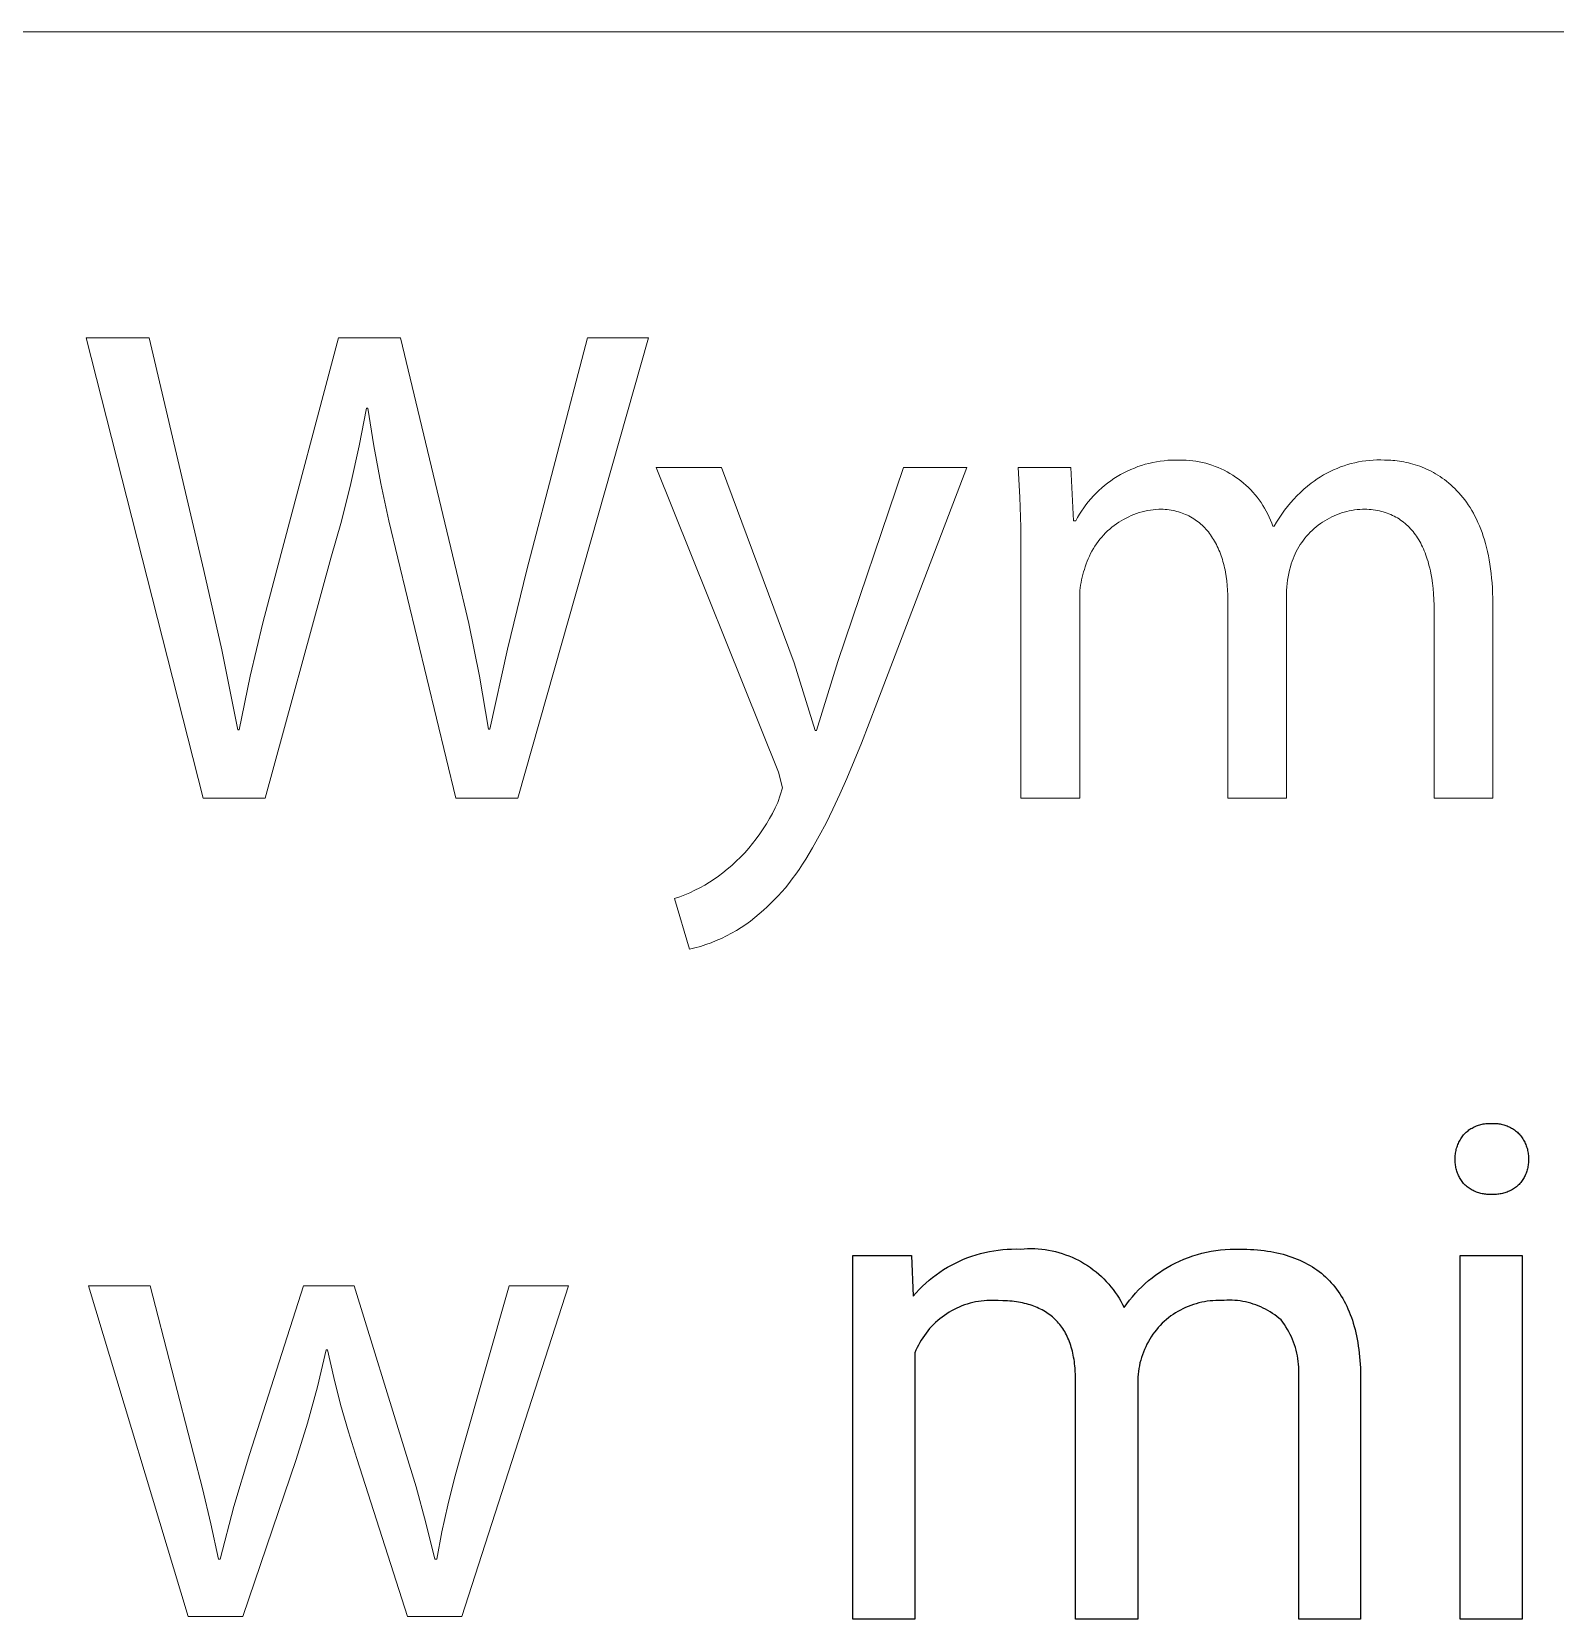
# Model space of a CAD drawing. Header units: millimetres. Extents: x -644 to 2279, y -276 to 1766.
# Drawn here: x 2035.3 to 2100.5, y -17.2 to 50.8 of the extents above; entities that cross this region are included whole.
import ezdxf

# ---------------------------------------------------------------- set-up
doc = ezdxf.new("R2010")
doc.units = ezdxf.units.MM
doc.header["$MEASUREMENT"] = 0
doc.layers.add('Domyślny', color=7, linetype='Continuous', true_color=0x000000)

msp = doc.modelspace()

# ---------------------------------------------------------------- linework, layer by layer
at = {"layer": 'Domyślny', "color": 18, "lineweight": 15, "true_color": 0x000000}
for p, q in [((2275.751, 50.819), (1173.959, 50.819)), ((2042.625, 18), (2037.612, 37.719)), ((2037.612, 37.719), (2040.308, 37.719)), ((2040.308, 37.719), (2042.644, 27.742)), ((2045.778, 27.772), (2048.416, 37.719)), ((2048.416, 37.719), (2051.073, 37.719)), ((2051.073, 37.719), (2053.477, 27.713)), ((2061.692, 37.719), (2056.105, 18)), ((2056.485, 27.772), (2059.083, 37.719)), ((2059.083, 37.719), (2061.692, 37.719)), ((2049.613, 34.701), (2049.299, 33.081)), ((2049.681, 34.701), (2049.613, 34.701)), ((2049.93, 33.082), (2049.681, 34.701)), ((2049.299, 33.081), (2048.941, 31.469)), ((2050.226, 31.471), (2049.93, 33.082)), ((2067.262, 19.109), (2062.026, 32.161)), ((2062.026, 32.161), (2064.829, 32.161)), ((2064.829, 32.161), (2067.934, 23.791)), ((2069.812, 23.849), (2072.625, 32.161)), ((2075.34, 32.161), (2071.486, 22.068)), ((2072.625, 32.161), (2075.34, 32.161)), ((2077.605, 30.889), (2077.534, 32.166)), ((2077.534, 32.166), (2079.792, 32.166)), ((2079.792, 32.166), (2079.899, 29.869)), ((2082.062, 31.932), (2082.209, 32.006)), ((2082.209, 32.006), (2082.359, 32.074)), ((2082.359, 32.074), (2082.511, 32.138)), ((2082.511, 32.138), (2082.665, 32.196)), ((2082.665, 32.196), (2082.821, 32.249)), ((2082.821, 32.249), (2082.979, 32.296)), ((2082.979, 32.296), (2083.138, 32.338)), ((2083.138, 32.338), (2083.299, 32.375)), ((2083.299, 32.375), (2083.46, 32.406)), ((2083.46, 32.406), (2083.623, 32.432)), ((2083.623, 32.432), (2083.787, 32.452)), ((2083.787, 32.452), (2083.951, 32.467)), ((2083.951, 32.467), (2084.115, 32.476)), ((2084.115, 32.476), (2084.28, 32.48)), ((2084.28, 32.48), (2084.445, 32.477)), ((2084.445, 32.477), (2084.586, 32.477)), ((2084.586, 32.477), (2084.728, 32.471)), ((2084.728, 32.471), (2084.869, 32.461)), ((2084.869, 32.461), (2085.01, 32.446)), ((2085.01, 32.446), (2085.15, 32.427)), ((2085.15, 32.427), (2085.289, 32.402)), ((2085.289, 32.402), (2085.428, 32.373)), ((2085.428, 32.373), (2085.566, 32.339)), ((2085.566, 32.339), (2085.702, 32.3)), ((2085.702, 32.3), (2085.837, 32.257)), ((2085.837, 32.257), (2085.97, 32.209)), ((2085.97, 32.209), (2086.102, 32.157)), ((2086.102, 32.157), (2086.231, 32.1)), ((2086.231, 32.1), (2086.359, 32.039)), ((2086.359, 32.039), (2086.485, 31.974)), ((2086.485, 31.974), (2086.608, 31.904)), ((2090.759, 31.919), (2090.902, 31.992)), ((2090.902, 31.992), (2091.046, 32.06)), ((2091.046, 32.06), (2091.193, 32.124)), ((2091.193, 32.124), (2091.342, 32.182)), ((2091.342, 32.182), (2091.492, 32.235)), ((2091.492, 32.235), (2091.645, 32.284)), ((2091.645, 32.284), (2091.799, 32.327)), ((2091.799, 32.327), (2091.954, 32.365)), ((2091.954, 32.365), (2092.11, 32.397)), ((2092.11, 32.397), (2092.268, 32.425)), ((2092.268, 32.425), (2092.426, 32.447)), ((2092.426, 32.447), (2092.585, 32.464)), ((2092.585, 32.464), (2092.744, 32.475)), ((2092.744, 32.475), (2092.904, 32.481)), ((2092.904, 32.481), (2093.064, 32.482)), ((2093.064, 32.482), (2093.224, 32.477)), ((2093.224, 32.477), (2093.312, 32.477)), ((2093.312, 32.477), (2093.401, 32.474)), ((2093.401, 32.474), (2093.492, 32.469)), ((2093.492, 32.469), (2093.584, 32.463)), ((2093.584, 32.463), (2093.676, 32.454)), ((2093.676, 32.454), (2093.77, 32.443)), ((2093.77, 32.443), (2093.865, 32.431)), ((2093.865, 32.431), (2093.96, 32.416)), ((2093.96, 32.416), (2094.056, 32.398)), ((2094.056, 32.398), (2094.152, 32.379)), ((2094.152, 32.379), (2094.249, 32.357)), ((2094.249, 32.357), (2094.346, 32.333)), ((2094.346, 32.333), (2094.444, 32.306)), ((2094.444, 32.306), (2094.541, 32.277)), ((2094.541, 32.277), (2094.639, 32.245)), ((2094.639, 32.245), (2094.737, 32.21)), ((2094.737, 32.21), (2094.835, 32.173)), ((2094.835, 32.173), (2094.933, 32.133)), ((2094.933, 32.133), (2095.031, 32.091)), ((2095.031, 32.091), (2095.129, 32.045)), ((2095.129, 32.045), (2095.226, 31.996)), ((2095.226, 31.996), (2095.322, 31.945)), ((2048.941, 31.469), (2048.54, 29.868)), ((2050.568, 29.869), (2050.226, 31.471)), ((2080.989, 31.174), (2081.111, 31.284)), ((2081.111, 31.284), (2081.237, 31.39)), ((2081.237, 31.39), (2081.367, 31.492)), ((2081.367, 31.492), (2081.5, 31.59)), ((2081.5, 31.59), (2081.636, 31.682)), ((2081.636, 31.682), (2081.775, 31.77)), ((2081.775, 31.77), (2081.917, 31.854)), ((2081.917, 31.854), (2082.062, 31.932)), ((2086.608, 31.904), (2086.729, 31.83)), ((2086.729, 31.83), (2086.847, 31.752)), ((2086.847, 31.752), (2086.963, 31.671)), ((2086.963, 31.671), (2087.076, 31.585)), ((2087.076, 31.585), (2087.185, 31.495)), ((2087.185, 31.495), (2087.292, 31.402)), ((2087.292, 31.402), (2087.395, 31.305)), ((2087.395, 31.305), (2087.495, 31.205)), ((2089.775, 31.226), (2089.93, 31.358)), ((2089.93, 31.358), (2090.09, 31.485)), ((2090.09, 31.485), (2090.218, 31.58)), ((2090.218, 31.58), (2090.349, 31.672)), ((2090.349, 31.672), (2090.483, 31.759)), ((2090.483, 31.759), (2090.62, 31.841)), ((2090.62, 31.841), (2090.759, 31.919)), ((2095.322, 31.945), (2095.418, 31.89)), ((2095.418, 31.89), (2095.514, 31.833)), ((2095.514, 31.833), (2095.609, 31.772)), ((2095.609, 31.772), (2095.703, 31.708)), ((2095.703, 31.708), (2095.796, 31.641)), ((2095.796, 31.641), (2095.888, 31.57)), ((2095.888, 31.57), (2095.979, 31.496)), ((2095.979, 31.496), (2096.069, 31.419)), ((2096.069, 31.419), (2096.158, 31.338)), ((2096.158, 31.338), (2096.246, 31.254)), ((2077.644, 29.61), (2077.605, 30.889)), ((2080.437, 30.564), (2080.539, 30.693)), ((2080.539, 30.693), (2080.645, 30.819)), ((2080.645, 30.819), (2080.756, 30.941)), ((2080.756, 30.941), (2080.87, 31.06)), ((2080.87, 31.06), (2080.989, 31.174)), ((2087.495, 31.205), (2087.592, 31.102)), ((2087.592, 31.102), (2087.685, 30.995)), ((2087.685, 30.995), (2087.774, 30.885)), ((2087.774, 30.885), (2087.86, 30.772)), ((2087.86, 30.772), (2087.942, 30.656)), ((2087.942, 30.656), (2088.019, 30.538)), ((2089.071, 30.49), (2089.202, 30.646)), ((2089.202, 30.646), (2089.338, 30.799)), ((2089.338, 30.799), (2089.478, 30.946)), ((2089.478, 30.946), (2089.624, 31.088)), ((2089.624, 31.088), (2089.775, 31.226)), ((2096.246, 31.254), (2096.332, 31.165)), ((2096.332, 31.165), (2096.417, 31.074)), ((2096.417, 31.074), (2096.5, 30.978)), ((2096.5, 30.978), (2096.582, 30.879)), ((2096.582, 30.879), (2096.661, 30.776)), ((2096.661, 30.776), (2096.74, 30.669)), ((2096.74, 30.669), (2096.816, 30.558)), ((2079.997, 29.869), (2080.075, 30.014)), ((2080.075, 30.014), (2080.159, 30.156)), ((2080.159, 30.156), (2080.247, 30.295)), ((2080.247, 30.295), (2080.34, 30.431)), ((2080.34, 30.431), (2080.437, 30.564)), ((2082.053, 29.94), (2081.948, 29.879)), ((2082.161, 29.997), (2082.053, 29.94)), ((2082.27, 30.051), (2082.161, 29.997)), ((2082.381, 30.1), (2082.27, 30.051)), ((2082.494, 30.146), (2082.381, 30.1)), ((2082.608, 30.188), (2082.494, 30.146)), ((2082.723, 30.226), (2082.608, 30.188)), ((2082.84, 30.259), (2082.723, 30.226)), ((2082.958, 30.289), (2082.84, 30.259)), ((2083.077, 30.315), (2082.958, 30.289)), ((2083.196, 30.336), (2083.077, 30.315)), ((2083.317, 30.353), (2083.196, 30.336)), ((2083.438, 30.366), (2083.317, 30.353)), ((2083.559, 30.375), (2083.438, 30.366)), ((2083.65, 30.374), (2083.559, 30.375)), ((2083.74, 30.37), (2083.65, 30.374)), ((2083.829, 30.364), (2083.74, 30.37)), ((2083.916, 30.356), (2083.829, 30.364)), ((2084.002, 30.346), (2083.916, 30.356)), ((2084.086, 30.333), (2084.002, 30.346)), ((2084.169, 30.317), (2084.086, 30.333)), ((2084.25, 30.3), (2084.169, 30.317)), ((2084.33, 30.28), (2084.25, 30.3)), ((2084.409, 30.259), (2084.33, 30.28)), ((2084.486, 30.235), (2084.409, 30.259)), ((2084.562, 30.209), (2084.486, 30.235)), ((2084.636, 30.18), (2084.562, 30.209)), ((2084.709, 30.15), (2084.636, 30.18)), ((2084.781, 30.118), (2084.709, 30.15)), ((2084.851, 30.083), (2084.781, 30.118)), ((2084.919, 30.047), (2084.851, 30.083)), ((2084.986, 30.008), (2084.919, 30.047)), ((2085.052, 29.968), (2084.986, 30.008)), ((2085.116, 29.925), (2085.052, 29.968)), ((2085.179, 29.881), (2085.116, 29.925)), ((2088.019, 30.538), (2088.093, 30.417)), ((2088.093, 30.417), (2088.162, 30.294)), ((2088.162, 30.294), (2088.228, 30.168)), ((2088.228, 30.168), (2088.289, 30.04)), ((2088.289, 30.04), (2088.345, 29.91)), ((2088.605, 29.822), (2088.713, 29.995)), ((2088.713, 29.995), (2088.827, 30.164)), ((2088.827, 30.164), (2088.946, 30.329)), ((2088.946, 30.329), (2089.071, 30.49)), ((2090.765, 29.94), (2090.668, 29.882)), ((2090.865, 29.994), (2090.765, 29.94)), ((2090.966, 30.046), (2090.865, 29.994)), ((2091.07, 30.093), (2090.966, 30.046)), ((2091.174, 30.137), (2091.07, 30.093)), ((2091.28, 30.178), (2091.174, 30.137)), ((2091.388, 30.215), (2091.28, 30.178)), ((2091.496, 30.248), (2091.388, 30.215)), ((2091.606, 30.278), (2091.496, 30.248)), ((2091.717, 30.303), (2091.606, 30.278)), ((2091.828, 30.325), (2091.717, 30.303)), ((2091.94, 30.344), (2091.828, 30.325)), ((2092.053, 30.358), (2091.94, 30.344)), ((2092.166, 30.368), (2092.053, 30.358)), ((2092.28, 30.375), (2092.166, 30.368)), ((2092.376, 30.374), (2092.28, 30.375)), ((2092.472, 30.37), (2092.376, 30.374)), ((2092.565, 30.364), (2092.472, 30.37)), ((2092.657, 30.356), (2092.565, 30.364)), ((2092.748, 30.345), (2092.657, 30.356)), ((2092.837, 30.332), (2092.748, 30.345)), ((2092.924, 30.317), (2092.837, 30.332)), ((2093.01, 30.299), (2092.924, 30.317)), ((2093.094, 30.279), (2093.01, 30.299)), ((2093.176, 30.257), (2093.094, 30.279)), ((2093.257, 30.232), (2093.176, 30.257)), ((2093.337, 30.205), (2093.257, 30.232)), ((2093.415, 30.176), (2093.337, 30.205)), ((2093.491, 30.145), (2093.415, 30.176)), ((2093.566, 30.111), (2093.491, 30.145)), ((2093.639, 30.076), (2093.566, 30.111)), ((2093.71, 30.038), (2093.639, 30.076)), ((2093.78, 29.998), (2093.71, 30.038)), ((2093.849, 29.955), (2093.78, 29.998)), ((2093.916, 29.911), (2093.849, 29.955)), ((2096.816, 30.558), (2096.89, 30.443)), ((2096.89, 30.443), (2096.962, 30.324)), ((2096.962, 30.324), (2097.032, 30.201)), ((2097.032, 30.201), (2097.1, 30.074)), ((2097.1, 30.074), (2097.166, 29.943)), ((2097.166, 29.943), (2097.229, 29.807)), ((2048.54, 29.868), (2048.095, 28.278)), ((2050.956, 28.278), (2050.568, 29.869)), ((2077.651, 28.331), (2077.644, 29.61)), ((2079.899, 29.869), (2079.997, 29.869)), ((2081.195, 29.269), (2081.114, 29.178)), ((2081.28, 29.356), (2081.195, 29.269)), ((2081.367, 29.441), (2081.28, 29.356)), ((2081.457, 29.522), (2081.367, 29.441)), ((2081.55, 29.6), (2081.457, 29.522)), ((2081.646, 29.675), (2081.55, 29.6)), ((2081.745, 29.747), (2081.646, 29.675)), ((2081.845, 29.815), (2081.745, 29.747)), ((2081.948, 29.879), (2081.845, 29.815)), ((2085.241, 29.835), (2085.179, 29.881)), ((2085.3, 29.787), (2085.241, 29.835)), ((2085.359, 29.737), (2085.3, 29.787)), ((2085.416, 29.685), (2085.359, 29.737)), ((2085.472, 29.631), (2085.416, 29.685)), ((2085.526, 29.576), (2085.472, 29.631)), ((2085.579, 29.519), (2085.526, 29.576)), ((2085.63, 29.46), (2085.579, 29.519)), ((2085.68, 29.399), (2085.63, 29.46)), ((2085.728, 29.337), (2085.68, 29.399)), ((2085.776, 29.273), (2085.728, 29.337)), ((2085.821, 29.207), (2085.776, 29.273)), ((2088.345, 29.91), (2088.397, 29.779)), ((2088.397, 29.779), (2088.445, 29.645)), ((2088.445, 29.645), (2088.503, 29.645)), ((2088.503, 29.645), (2088.605, 29.822)), ((2089.968, 29.307), (2089.892, 29.222)), ((2090.046, 29.389), (2089.968, 29.307)), ((2090.128, 29.468), (2090.046, 29.389)), ((2090.212, 29.544), (2090.128, 29.468)), ((2090.298, 29.618), (2090.212, 29.544)), ((2090.387, 29.689), (2090.298, 29.618)), ((2090.478, 29.756), (2090.387, 29.689)), ((2090.572, 29.821), (2090.478, 29.756)), ((2090.668, 29.882), (2090.572, 29.821)), ((2093.981, 29.864), (2093.916, 29.911)), ((2094.045, 29.815), (2093.981, 29.864)), ((2094.107, 29.764), (2094.045, 29.815)), ((2094.168, 29.711), (2094.107, 29.764)), ((2094.227, 29.656), (2094.168, 29.711)), ((2094.285, 29.599), (2094.227, 29.656)), ((2094.341, 29.54), (2094.285, 29.599)), ((2094.396, 29.479), (2094.341, 29.54)), ((2094.449, 29.415), (2094.396, 29.479)), ((2094.5, 29.35), (2094.449, 29.415)), ((2094.55, 29.283), (2094.5, 29.35)), ((2094.598, 29.213), (2094.55, 29.283)), ((2097.229, 29.807), (2097.29, 29.667)), ((2097.29, 29.667), (2097.348, 29.522)), ((2097.348, 29.522), (2097.404, 29.373)), ((2097.404, 29.373), (2097.457, 29.22)), ((2080.696, 28.582), (2080.638, 28.475)), ((2080.757, 28.688), (2080.696, 28.582)), ((2080.821, 28.791), (2080.757, 28.688)), ((2080.889, 28.891), (2080.821, 28.791)), ((2080.961, 28.99), (2080.889, 28.891)), ((2081.036, 29.085), (2080.961, 28.99)), ((2081.114, 29.178), (2081.036, 29.085)), ((2085.865, 29.14), (2085.821, 29.207)), ((2085.908, 29.071), (2085.865, 29.14)), ((2085.949, 29.001), (2085.908, 29.071)), ((2085.989, 28.929), (2085.949, 29.001)), ((2086.027, 28.856), (2085.989, 28.929)), ((2086.064, 28.781), (2086.027, 28.856)), ((2086.1, 28.704), (2086.064, 28.781)), ((2086.134, 28.626), (2086.1, 28.704)), ((2086.167, 28.547), (2086.134, 28.626)), ((2089.448, 28.564), (2089.398, 28.462)), ((2089.502, 28.664), (2089.448, 28.564)), ((2089.559, 28.763), (2089.502, 28.664)), ((2089.619, 28.859), (2089.559, 28.763)), ((2089.683, 28.953), (2089.619, 28.859)), ((2089.75, 29.045), (2089.683, 28.953)), ((2089.819, 29.135), (2089.75, 29.045)), ((2089.892, 29.222), (2089.819, 29.135)), ((2094.645, 29.142), (2094.598, 29.213)), ((2094.691, 29.069), (2094.645, 29.142)), ((2094.735, 28.993), (2094.691, 29.069)), ((2094.777, 28.916), (2094.735, 28.993)), ((2094.818, 28.837), (2094.777, 28.916)), ((2094.857, 28.756), (2094.818, 28.837)), ((2094.895, 28.673), (2094.857, 28.756)), ((2094.931, 28.588), (2094.895, 28.673)), ((2094.966, 28.501), (2094.931, 28.588)), ((2097.457, 29.22), (2097.507, 29.062)), ((2097.507, 29.062), (2097.554, 28.899)), ((2097.554, 28.899), (2097.598, 28.732)), ((2097.598, 28.732), (2097.639, 28.559)), ((2097.639, 28.559), (2097.677, 28.382)), ((2048.095, 28.278), (2045.282, 18)), ((2053.438, 18), (2050.956, 28.278)), ((2077.651, 17.995), (2077.651, 28.331)), ((2080.41, 27.913), (2080.376, 27.796)), ((2080.448, 28.028), (2080.41, 27.913)), ((2080.49, 28.142), (2080.448, 28.028)), ((2080.535, 28.255), (2080.49, 28.142)), ((2080.585, 28.366), (2080.535, 28.255)), ((2080.638, 28.475), (2080.585, 28.366)), ((2086.198, 28.466), (2086.167, 28.547)), ((2086.227, 28.384), (2086.198, 28.466)), ((2086.256, 28.301), (2086.227, 28.384)), ((2086.283, 28.216), (2086.256, 28.301)), ((2086.308, 28.13), (2086.283, 28.216)), ((2086.332, 28.043), (2086.308, 28.13)), ((2086.354, 27.954), (2086.332, 28.043)), ((2086.375, 27.865), (2086.354, 27.954)), ((2089.193, 27.9), (2089.156, 27.76)), ((2089.233, 28.039), (2089.193, 27.9)), ((2089.269, 28.147), (2089.233, 28.039)), ((2089.309, 28.254), (2089.269, 28.147)), ((2089.352, 28.359), (2089.309, 28.254)), ((2089.398, 28.462), (2089.352, 28.359)), ((2094.999, 28.412), (2094.966, 28.501)), ((2095.031, 28.322), (2094.999, 28.412)), ((2095.061, 28.229), (2095.031, 28.322)), ((2095.09, 28.135), (2095.061, 28.229)), ((2095.117, 28.039), (2095.09, 28.135)), ((2095.143, 27.941), (2095.117, 28.039)), ((2095.168, 27.842), (2095.143, 27.941)), ((2097.677, 28.382), (2097.712, 28.201)), ((2097.712, 28.201), (2097.743, 28.014)), ((2097.743, 28.014), (2097.772, 27.822)), ((2042.644, 27.742), (2043.419, 24.345)), ((2045.172, 25.507), (2045.778, 27.772)), ((2053.477, 27.713), (2054.004, 25.476)), ((2055.652, 24.375), (2056.485, 27.772)), ((2080.227, 27.235), (2080.208, 27.12)), ((2080.249, 27.349), (2080.227, 27.235)), ((2080.276, 27.462), (2080.249, 27.349)), ((2080.305, 27.574), (2080.276, 27.462)), ((2080.339, 27.686), (2080.305, 27.574)), ((2080.376, 27.796), (2080.339, 27.686)), ((2086.395, 27.774), (2086.375, 27.865)), ((2086.413, 27.681), (2086.395, 27.774)), ((2086.445, 27.494), (2086.413, 27.681)), ((2086.471, 27.301), (2086.445, 27.494)), ((2086.491, 27.105), (2086.471, 27.301)), ((2089.075, 27.332), (2089.056, 27.189)), ((2089.097, 27.476), (2089.075, 27.332)), ((2089.125, 27.618), (2089.097, 27.476)), ((2089.156, 27.76), (2089.125, 27.618)), ((2095.19, 27.74), (2095.168, 27.842)), ((2095.212, 27.637), (2095.19, 27.74)), ((2095.25, 27.426), (2095.212, 27.637)), ((2095.282, 27.207), (2095.25, 27.426)), ((2095.308, 26.982), (2095.282, 27.207)), ((2097.772, 27.822), (2097.796, 27.625)), ((2097.796, 27.625), (2097.817, 27.423)), ((2097.817, 27.423), (2097.835, 27.217)), ((2097.835, 27.217), (2097.848, 27.004)), ((2080.175, 26.773), (2080.171, 26.657)), ((2080.171, 26.657), (2080.172, 26.54)), ((2080.172, 26.54), (2080.172, 17.995)), ((2080.182, 26.889), (2080.175, 26.773)), ((2080.193, 27.005), (2080.182, 26.889)), ((2080.208, 27.12), (2080.193, 27.005)), ((2086.506, 26.904), (2086.491, 27.105)), ((2086.515, 26.7), (2086.506, 26.904)), ((2086.518, 26.492), (2086.515, 26.7)), ((2089.033, 26.899), (2089.029, 26.754)), ((2089.029, 26.754), (2089.029, 17.995)), ((2089.043, 27.044), (2089.033, 26.899)), ((2089.056, 27.189), (2089.043, 27.044)), ((2095.329, 26.75), (2095.308, 26.982)), ((2095.344, 26.511), (2095.329, 26.75)), ((2097.848, 27.004), (2097.858, 26.787)), ((2097.858, 26.787), (2097.864, 26.564)), ((2097.864, 26.564), (2097.866, 26.336)), ((2086.518, 17.995), (2086.518, 26.492)), ((2095.352, 26.266), (2095.344, 26.511)), ((2095.355, 26.015), (2095.352, 26.266)), ((2095.355, 17.995), (2095.355, 26.015)), ((2097.866, 26.336), (2097.866, 17.995)), ((2044.634, 23.226), (2045.172, 25.507)), ((2054.004, 25.476), (2054.462, 23.224)), ((2043.419, 24.345), (2044.104, 20.929)), ((2054.908, 20.958), (2055.652, 24.375)), ((2068.897, 20.9), (2069.812, 23.849)), ((2044.163, 20.929), (2044.634, 23.226)), ((2054.462, 23.224), (2054.849, 20.958)), ((2067.934, 23.791), (2068.839, 20.9)), ((2071.486, 22.068), (2070.818, 20.355)), ((2044.104, 20.929), (2044.163, 20.929)), ((2054.849, 20.958), (2054.908, 20.958)), ((2068.839, 20.9), (2068.897, 20.9)), ((2070.818, 20.355), (2070.192, 18.847)), ((2067.437, 18.438), (2067.262, 19.109)), ((2067.233, 17.815), (2067.437, 18.438)), ((2070.192, 18.847), (2069.891, 18.165)), ((2045.282, 18), (2042.625, 18)), ((2056.105, 18), (2053.438, 18)), ((2067.124, 17.581), (2067.233, 17.815)), ((2069.891, 18.165), (2069.596, 17.529)), ((2080.172, 17.995), (2077.651, 17.995)), ((2089.029, 17.995), (2086.518, 17.995)), ((2097.866, 17.995), (2095.355, 17.995)), ((2066.752, 16.901), (2066.883, 17.123)), ((2066.883, 17.123), (2067.007, 17.35)), ((2067.007, 17.35), (2067.124, 17.581)), ((2069.596, 17.529), (2069.305, 16.935)), ((2066.316, 16.261), (2066.468, 16.469)), ((2066.468, 16.469), (2066.613, 16.683)), ((2066.613, 16.683), (2066.752, 16.901)), ((2069.016, 16.383), (2068.729, 15.87)), ((2069.305, 16.935), (2069.016, 16.383)), ((2065.641, 15.479), (2065.819, 15.666)), ((2065.819, 15.666), (2065.991, 15.859)), ((2065.991, 15.859), (2066.157, 16.057)), ((2066.157, 16.057), (2066.316, 16.261)), ((2068.729, 15.87), (2068.586, 15.627)), ((2065.072, 14.953), (2065.267, 15.122)), ((2065.267, 15.122), (2065.457, 15.297)), ((2065.457, 15.297), (2065.641, 15.479)), ((2068.297, 15.169), (2068.152, 14.952)), ((2068.442, 15.393), (2068.297, 15.169)), ((2068.586, 15.627), (2068.442, 15.393)), ((2063.899, 14.161), (2064.106, 14.276)), ((2064.106, 14.276), (2064.308, 14.398)), ((2064.308, 14.398), (2064.506, 14.527)), ((2064.506, 14.527), (2064.7, 14.662)), ((2064.7, 14.662), (2064.888, 14.805)), ((2064.888, 14.805), (2065.072, 14.953)), ((2067.711, 14.352), (2067.561, 14.167)), ((2067.859, 14.544), (2067.711, 14.352)), ((2068.006, 14.744), (2067.859, 14.544)), ((2068.152, 14.952), (2068.006, 14.744)), ((2062.814, 13.698), (2063.037, 13.775)), ((2063.456, 11.527), (2062.814, 13.698)), ((2063.037, 13.775), (2063.258, 13.86)), ((2063.258, 13.86), (2063.475, 13.953)), ((2063.475, 13.953), (2063.689, 14.054)), ((2063.689, 14.054), (2063.899, 14.161)), ((2067.1, 13.655), (2066.943, 13.498)), ((2067.256, 13.819), (2067.1, 13.655)), ((2067.409, 13.99), (2067.256, 13.819)), ((2067.561, 14.167), (2067.409, 13.99)), ((2066.44, 13.041), (2066.254, 12.886)), ((2066.62, 13.201), (2066.44, 13.041)), ((2066.782, 13.347), (2066.62, 13.201)), ((2066.943, 13.498), (2066.782, 13.347)), ((2065.462, 12.336), (2065.253, 12.215)), ((2065.667, 12.463), (2065.462, 12.336)), ((2065.868, 12.597), (2065.667, 12.463)), ((2066.063, 12.738), (2065.868, 12.597)), ((2066.254, 12.886), (2066.063, 12.738)), ((2063.69, 11.586), (2063.456, 11.527)), ((2063.922, 11.652), (2063.69, 11.586)), ((2064.152, 11.727), (2063.922, 11.652)), ((2064.379, 11.809), (2064.152, 11.727)), ((2064.602, 11.899), (2064.379, 11.809)), ((2064.823, 11.997), (2064.602, 11.899)), ((2065.04, 12.103), (2064.823, 11.997)), ((2065.253, 12.215), (2065.04, 12.103)), ((2041.98, -17.044), (2037.707, -2.882)), ((2037.707, -2.882), (2040.344, -2.882)), ((2040.344, -2.882), (2042.203, -10.075)), ((2044.607, -10.104), (2046.924, -2.882)), ((2046.924, -2.882), (2049.085, -2.882)), ((2049.085, -2.882), (2051.275, -9.958)), ((2053.708, -9.988), (2055.723, -2.882)), ((2058.273, -2.882), (2053.708, -17.044)), ((2055.723, -2.882), (2058.273, -2.882)), ((2047.887, -5.627), (2047.513, -7.205)), ((2047.946, -5.627), (2047.887, -5.627)), ((2048.213, -6.803), (2047.946, -5.627)), ((2047.513, -7.205), (2047.085, -8.77)), ((2048.511, -7.97), (2048.213, -6.803)), ((2048.841, -9.13), (2048.511, -7.97)), ((2047.085, -8.77), (2046.603, -10.318)), ((2049.201, -10.28), (2048.841, -9.13)), ((2042.203, -10.075), (2042.598, -11.568)), ((2043.941, -12.332), (2044.607, -10.104)), ((2051.275, -9.958), (2051.74, -11.487)), ((2053.39, -11.124), (2053.708, -9.988)), ((2046.603, -10.318), (2044.315, -17.044)), ((2051.372, -17.044), (2049.201, -10.28)), ((2051.74, -11.487), (2052.162, -13.029)), ((2053.104, -12.27), (2053.39, -11.124)), ((2042.598, -11.568), (2042.955, -13.071)), ((2043.352, -14.581), (2043.941, -12.332)), ((2052.85, -13.422), (2053.104, -12.27)), ((2042.955, -13.071), (2043.274, -14.581)), ((2052.162, -13.029), (2052.54, -14.581)), ((2052.627, -14.581), (2052.85, -13.422)), ((2043.274, -14.581), (2043.352, -14.581)), ((2052.54, -14.581), (2052.627, -14.581)), ((2044.315, -17.044), (2041.98, -17.044)), ((2053.708, -17.044), (2051.372, -17.044))]:
    msp.add_line(p, q, dxfattribs=at)
at = {"layer": 'Domyślny'}
for p, q in [((2096.463, 3.361), (2096.491, 3.407)), ((2096.491, 3.407), (2096.52, 3.452)), ((2096.52, 3.452), (2096.55, 3.497)), ((2096.55, 3.497), (2096.582, 3.54)), ((2096.582, 3.54), (2096.616, 3.582)), ((2096.616, 3.582), (2096.651, 3.623)), ((2096.651, 3.623), (2096.687, 3.659)), ((2096.687, 3.659), (2096.725, 3.694)), ((2096.725, 3.694), (2096.764, 3.728)), ((2096.764, 3.728), (2096.804, 3.76)), ((2096.804, 3.76), (2096.846, 3.791)), ((2096.846, 3.791), (2096.888, 3.821)), ((2096.888, 3.821), (2096.932, 3.849)), ((2096.932, 3.849), (2096.976, 3.875)), ((2096.976, 3.875), (2097.021, 3.9)), ((2097.021, 3.9), (2097.067, 3.923)), ((2097.067, 3.923), (2097.114, 3.945)), ((2097.114, 3.945), (2097.162, 3.965)), ((2097.162, 3.965), (2097.21, 3.983)), ((2097.21, 3.983), (2097.259, 4)), ((2097.259, 4), (2097.308, 4.015)), ((2097.308, 4.015), (2097.358, 4.028)), ((2097.358, 4.028), (2097.408, 4.039)), ((2097.408, 4.039), (2097.459, 4.049)), ((2097.459, 4.049), (2097.51, 4.057)), ((2097.51, 4.057), (2097.561, 4.063)), ((2097.561, 4.063), (2097.613, 4.067)), ((2097.613, 4.067), (2097.664, 4.07)), ((2097.664, 4.07), (2097.716, 4.07)), ((2097.716, 4.07), (2097.767, 4.069)), ((2097.767, 4.069), (2097.819, 4.067)), ((2097.819, 4.067), (2097.871, 4.069)), ((2097.871, 4.069), (2097.922, 4.07)), ((2097.922, 4.07), (2097.974, 4.069)), ((2097.974, 4.069), (2098.026, 4.067)), ((2098.026, 4.067), (2098.078, 4.062)), ((2098.078, 4.062), (2098.129, 4.056)), ((2098.129, 4.056), (2098.18, 4.048)), ((2098.18, 4.048), (2098.231, 4.039)), ((2098.231, 4.039), (2098.282, 4.027)), ((2098.282, 4.027), (2098.332, 4.014)), ((2098.332, 4.014), (2098.382, 3.999)), ((2098.382, 3.999), (2098.431, 3.982)), ((2098.431, 3.982), (2098.479, 3.964)), ((2098.479, 3.964), (2098.527, 3.944)), ((2098.527, 3.944), (2098.574, 3.923)), ((2098.574, 3.923), (2098.62, 3.899)), ((2098.62, 3.899), (2098.666, 3.874)), ((2098.666, 3.874), (2098.71, 3.848)), ((2098.71, 3.848), (2098.754, 3.82)), ((2098.754, 3.82), (2098.797, 3.791)), ((2098.797, 3.791), (2098.838, 3.76)), ((2098.838, 3.76), (2098.879, 3.728)), ((2098.879, 3.728), (2098.918, 3.694)), ((2098.918, 3.694), (2098.957, 3.659)), ((2098.957, 3.659), (2098.994, 3.623)), ((2098.994, 3.623), (2099.029, 3.582)), ((2099.029, 3.582), (2099.063, 3.54)), ((2099.063, 3.54), (2099.096, 3.497)), ((2099.096, 3.497), (2099.127, 3.453)), ((2099.127, 3.453), (2099.156, 3.408)), ((2099.156, 3.408), (2099.184, 3.362)), ((2096.26, 2.697), (2096.265, 2.75)), ((2096.265, 2.75), (2096.272, 2.804)), ((2096.272, 2.804), (2096.281, 2.857)), ((2096.281, 2.857), (2096.291, 2.91)), ((2096.291, 2.91), (2096.303, 2.962)), ((2096.303, 2.962), (2096.317, 3.014)), ((2096.317, 3.014), (2096.333, 3.066)), ((2096.333, 3.066), (2096.35, 3.117)), ((2096.35, 3.117), (2096.369, 3.167)), ((2096.369, 3.167), (2096.39, 3.216)), ((2096.39, 3.216), (2096.413, 3.265)), ((2096.413, 3.265), (2096.437, 3.313)), ((2096.437, 3.313), (2096.463, 3.361)), ((2099.184, 3.362), (2099.21, 3.314)), ((2099.21, 3.314), (2099.235, 3.266)), ((2099.235, 3.266), (2099.258, 3.218)), ((2099.258, 3.218), (2099.279, 3.168)), ((2099.279, 3.168), (2099.298, 3.118)), ((2099.298, 3.118), (2099.316, 3.067)), ((2099.316, 3.067), (2099.332, 3.015)), ((2099.332, 3.015), (2099.346, 2.963)), ((2099.346, 2.963), (2099.359, 2.911)), ((2099.359, 2.911), (2099.37, 2.858)), ((2099.37, 2.858), (2099.378, 2.804)), ((2099.378, 2.804), (2099.385, 2.751)), ((2099.385, 2.751), (2099.39, 2.697)), ((2096.256, 2.589), (2096.257, 2.643)), ((2096.256, 2.535), (2096.256, 2.589)), ((2096.256, 2.484), (2096.256, 2.535)), ((2096.257, 2.434), (2096.256, 2.484)), ((2096.257, 2.643), (2096.26, 2.697)), ((2096.259, 2.383), (2096.257, 2.434)), ((2096.263, 2.332), (2096.259, 2.383)), ((2096.269, 2.281), (2096.263, 2.332)), ((2096.277, 2.231), (2096.269, 2.281)), ((2096.287, 2.181), (2096.277, 2.231)), ((2096.298, 2.131), (2096.287, 2.181)), ((2096.31, 2.082), (2096.298, 2.131)), ((2096.325, 2.033), (2096.31, 2.082)), ((2099.339, 2.081), (2099.325, 2.032)), ((2099.352, 2.13), (2099.339, 2.081)), ((2099.363, 2.18), (2099.352, 2.13)), ((2099.373, 2.23), (2099.363, 2.18)), ((2099.381, 2.281), (2099.373, 2.23)), ((2099.387, 2.331), (2099.381, 2.281)), ((2099.391, 2.382), (2099.387, 2.331)), ((2099.39, 2.697), (2099.393, 2.643)), ((2099.394, 2.433), (2099.391, 2.382)), ((2099.393, 2.643), (2099.395, 2.589)), ((2099.395, 2.589), (2099.394, 2.535)), ((2099.394, 2.535), (2099.395, 2.484)), ((2099.395, 2.484), (2099.394, 2.433)), ((2096.341, 1.985), (2096.325, 2.033)), ((2096.358, 1.937), (2096.341, 1.985)), ((2096.377, 1.89), (2096.358, 1.937)), ((2096.398, 1.843), (2096.377, 1.89)), ((2096.42, 1.797), (2096.398, 1.843)), ((2096.444, 1.752), (2096.42, 1.797)), ((2096.469, 1.708), (2096.444, 1.752)), ((2096.496, 1.665), (2096.469, 1.708)), ((2096.524, 1.622), (2096.496, 1.665)), ((2096.554, 1.581), (2096.524, 1.622)), ((2096.585, 1.54), (2096.554, 1.581)), ((2096.617, 1.501), (2096.585, 1.54)), ((2096.651, 1.463), (2096.617, 1.501)), ((2096.688, 1.427), (2096.651, 1.463)), ((2096.726, 1.393), (2096.688, 1.427)), ((2096.766, 1.361), (2096.726, 1.393)), ((2096.806, 1.329), (2096.766, 1.361)), ((2098.878, 1.361), (2098.837, 1.33)), ((2098.917, 1.394), (2098.878, 1.361)), ((2098.956, 1.428), (2098.917, 1.394)), ((2098.994, 1.463), (2098.956, 1.428)), ((2099.028, 1.501), (2098.994, 1.463)), ((2099.06, 1.54), (2099.028, 1.501)), ((2099.092, 1.58), (2099.06, 1.54)), ((2099.122, 1.622), (2099.092, 1.58)), ((2099.15, 1.664), (2099.122, 1.622)), ((2099.178, 1.707), (2099.15, 1.664)), ((2099.203, 1.751), (2099.178, 1.707)), ((2099.227, 1.796), (2099.203, 1.751)), ((2099.25, 1.842), (2099.227, 1.796)), ((2099.271, 1.889), (2099.25, 1.842)), ((2099.291, 1.936), (2099.271, 1.889)), ((2099.308, 1.984), (2099.291, 1.936)), ((2099.325, 2.032), (2099.308, 1.984)), ((2096.848, 1.299), (2096.806, 1.329)), ((2096.891, 1.271), (2096.848, 1.299)), ((2096.934, 1.244), (2096.891, 1.271)), ((2096.979, 1.218), (2096.934, 1.244)), ((2097.024, 1.194), (2096.979, 1.218)), ((2097.07, 1.172), (2097.024, 1.194)), ((2097.117, 1.151), (2097.07, 1.172)), ((2097.164, 1.132), (2097.117, 1.151)), ((2097.213, 1.114), (2097.164, 1.132)), ((2097.261, 1.098), (2097.213, 1.114)), ((2097.311, 1.083), (2097.261, 1.098)), ((2097.36, 1.071), (2097.311, 1.083)), ((2097.41, 1.06), (2097.36, 1.071)), ((2097.461, 1.051), (2097.41, 1.06)), ((2097.512, 1.043), (2097.461, 1.051)), ((2097.563, 1.037), (2097.512, 1.043)), ((2097.614, 1.033), (2097.563, 1.037)), ((2097.665, 1.031), (2097.614, 1.033)), ((2097.716, 1.03), (2097.665, 1.031)), ((2097.768, 1.031), (2097.716, 1.03)), ((2097.819, 1.034), (2097.768, 1.031)), ((2097.87, 1.031), (2097.819, 1.034)), ((2097.922, 1.03), (2097.87, 1.031)), ((2097.973, 1.031), (2097.922, 1.03)), ((2098.025, 1.033), (2097.973, 1.031)), ((2098.076, 1.038), (2098.025, 1.033)), ((2098.127, 1.043), (2098.076, 1.038)), ((2098.178, 1.051), (2098.127, 1.043)), ((2098.229, 1.06), (2098.178, 1.051)), ((2098.279, 1.071), (2098.229, 1.06)), ((2098.329, 1.084), (2098.279, 1.071)), ((2098.379, 1.098), (2098.329, 1.084)), ((2098.428, 1.114), (2098.379, 1.098)), ((2098.476, 1.132), (2098.428, 1.114)), ((2098.524, 1.151), (2098.476, 1.132)), ((2098.571, 1.172), (2098.524, 1.151)), ((2098.617, 1.195), (2098.571, 1.172)), ((2098.663, 1.219), (2098.617, 1.195)), ((2098.708, 1.244), (2098.663, 1.219)), ((2098.752, 1.271), (2098.708, 1.244)), ((2098.795, 1.3), (2098.752, 1.271)), ((2098.837, 1.33), (2098.795, 1.3)), ((2076.488, -1.377), (2076.679, -1.349)), ((2076.679, -1.349), (2076.87, -1.328)), ((2076.87, -1.328), (2077.062, -1.314)), ((2077.062, -1.314), (2077.255, -1.306)), ((2077.255, -1.306), (2077.447, -1.304)), ((2077.447, -1.304), (2077.64, -1.309)), ((2077.64, -1.309), (2077.79, -1.297)), ((2077.79, -1.297), (2077.94, -1.29)), ((2077.94, -1.29), (2078.091, -1.288)), ((2078.091, -1.288), (2078.241, -1.291)), ((2078.241, -1.291), (2078.392, -1.3)), ((2078.392, -1.3), (2078.542, -1.313)), ((2078.542, -1.313), (2078.691, -1.332)), ((2078.691, -1.332), (2078.84, -1.356)), ((2078.84, -1.356), (2078.987, -1.384)), ((2086.003, -1.37), (2086.204, -1.344)), ((2086.204, -1.344), (2086.407, -1.325)), ((2086.407, -1.325), (2086.609, -1.313)), ((2086.609, -1.313), (2086.812, -1.307)), ((2086.812, -1.307), (2087.015, -1.309)), ((2087.015, -1.309), (2087.329, -1.314)), ((2087.329, -1.314), (2087.482, -1.321)), ((2087.482, -1.321), (2087.633, -1.33)), ((2087.633, -1.33), (2087.782, -1.342)), ((2087.782, -1.342), (2087.928, -1.357)), ((2087.928, -1.357), (2088.072, -1.374)), ((2070.458, -17.16), (2070.458, -1.585)), ((2070.458, -1.585), (2072.967, -1.585)), ((2072.967, -1.585), (2073.038, -3.323)), ((2074.506, -2.09), (2074.673, -1.995)), ((2074.673, -1.995), (2074.844, -1.906)), ((2074.844, -1.906), (2075.018, -1.823)), ((2075.018, -1.823), (2075.195, -1.746)), ((2075.195, -1.746), (2075.373, -1.674)), ((2075.373, -1.674), (2075.555, -1.609)), ((2075.555, -1.609), (2075.738, -1.55)), ((2075.738, -1.55), (2075.923, -1.497)), ((2075.923, -1.497), (2076.11, -1.451)), ((2076.11, -1.451), (2076.299, -1.411)), ((2076.299, -1.411), (2076.488, -1.377)), ((2078.987, -1.384), (2079.134, -1.418)), ((2079.134, -1.418), (2079.28, -1.457)), ((2079.28, -1.457), (2079.424, -1.5)), ((2079.424, -1.5), (2079.566, -1.548)), ((2079.566, -1.548), (2079.707, -1.602)), ((2079.707, -1.602), (2079.846, -1.66)), ((2079.846, -1.66), (2079.983, -1.722)), ((2079.983, -1.722), (2080.118, -1.79)), ((2080.118, -1.79), (2080.25, -1.861)), ((2080.25, -1.861), (2080.38, -1.938)), ((2080.38, -1.938), (2080.507, -2.018)), ((2080.507, -2.018), (2080.631, -2.103)), ((2083.914, -2.096), (2084.084, -1.999)), ((2084.084, -1.999), (2084.265, -1.907)), ((2084.265, -1.907), (2084.449, -1.821)), ((2084.449, -1.821), (2084.635, -1.742)), ((2084.635, -1.742), (2084.825, -1.669)), ((2084.825, -1.669), (2085.017, -1.602)), ((2085.017, -1.602), (2085.21, -1.542)), ((2085.21, -1.542), (2085.406, -1.489)), ((2085.406, -1.489), (2085.604, -1.443)), ((2085.604, -1.443), (2085.803, -1.403)), ((2085.803, -1.403), (2086.003, -1.37)), ((2088.072, -1.374), (2088.213, -1.394)), ((2088.213, -1.394), (2088.351, -1.416)), ((2088.351, -1.416), (2088.488, -1.441)), ((2088.488, -1.441), (2088.621, -1.469)), ((2088.621, -1.469), (2088.753, -1.5)), ((2088.753, -1.5), (2088.882, -1.533)), ((2088.882, -1.533), (2089.008, -1.568)), ((2089.008, -1.568), (2089.132, -1.607)), ((2089.132, -1.607), (2089.253, -1.648)), ((2089.253, -1.648), (2089.373, -1.692)), ((2089.373, -1.692), (2089.489, -1.738)), ((2089.489, -1.738), (2089.603, -1.787)), ((2089.603, -1.787), (2089.715, -1.839)), ((2089.715, -1.839), (2089.824, -1.893)), ((2089.824, -1.893), (2089.931, -1.95)), ((2089.931, -1.95), (2090.036, -2.009)), ((2090.036, -2.009), (2090.137, -2.072)), ((2096.472, -17.16), (2096.472, -1.585)), ((2096.472, -1.585), (2099.125, -1.585)), ((2099.125, -1.585), (2099.125, -17.16)), ((2073.574, -2.771), (2073.72, -2.644)), ((2073.72, -2.644), (2073.869, -2.523)), ((2073.869, -2.523), (2074.023, -2.406)), ((2074.023, -2.406), (2074.18, -2.295)), ((2074.18, -2.295), (2074.341, -2.19)), ((2074.341, -2.19), (2074.506, -2.09)), ((2080.631, -2.103), (2080.752, -2.192)), ((2080.752, -2.192), (2080.871, -2.285)), ((2080.871, -2.285), (2080.986, -2.382)), ((2080.986, -2.382), (2081.097, -2.483)), ((2081.097, -2.483), (2081.206, -2.588)), ((2081.206, -2.588), (2081.31, -2.696)), ((2081.31, -2.696), (2081.411, -2.808)), ((2082.971, -2.788), (2083.118, -2.659)), ((2083.118, -2.659), (2083.27, -2.536)), ((2083.27, -2.536), (2083.425, -2.418)), ((2083.425, -2.418), (2083.585, -2.305)), ((2083.585, -2.305), (2083.748, -2.198)), ((2083.748, -2.198), (2083.914, -2.096)), ((2090.137, -2.072), (2090.237, -2.136)), ((2090.237, -2.136), (2090.334, -2.204)), ((2090.334, -2.204), (2090.429, -2.274)), ((2090.429, -2.274), (2090.521, -2.347)), ((2090.521, -2.347), (2090.61, -2.422)), ((2090.61, -2.422), (2090.698, -2.501)), ((2090.698, -2.501), (2090.782, -2.581)), ((2090.782, -2.581), (2090.865, -2.665)), ((2090.865, -2.665), (2090.945, -2.751)), ((2073.038, -3.323), (2073.165, -3.178)), ((2073.165, -3.178), (2073.297, -3.038)), ((2073.297, -3.038), (2073.433, -2.902)), ((2073.433, -2.902), (2073.574, -2.771)), ((2081.411, -2.808), (2081.508, -2.923)), ((2081.508, -2.923), (2081.601, -3.042)), ((2081.601, -3.042), (2081.69, -3.163)), ((2081.69, -3.163), (2081.775, -3.287)), ((2081.775, -3.287), (2081.855, -3.415)), ((2082.303, -3.498), (2082.427, -3.347)), ((2082.427, -3.347), (2082.556, -3.201)), ((2082.556, -3.201), (2082.69, -3.058)), ((2082.69, -3.058), (2082.828, -2.921)), ((2082.828, -2.921), (2082.971, -2.788)), ((2090.945, -2.751), (2091.022, -2.839)), ((2091.022, -2.839), (2091.097, -2.931)), ((2091.097, -2.931), (2091.169, -3.025)), ((2091.169, -3.025), (2091.24, -3.121)), ((2091.24, -3.121), (2091.307, -3.221)), ((2091.307, -3.221), (2091.372, -3.323)), ((2091.372, -3.323), (2091.435, -3.427)), ((2074.476, -4.079), (2074.375, -4.147)), ((2074.579, -4.014), (2074.476, -4.079)), ((2074.684, -3.953), (2074.579, -4.014)), ((2074.792, -3.895), (2074.684, -3.953)), ((2074.901, -3.842), (2074.792, -3.895)), ((2075.012, -3.792), (2074.901, -3.842)), ((2075.125, -3.745), (2075.012, -3.792)), ((2075.239, -3.703), (2075.125, -3.745)), ((2075.355, -3.665), (2075.239, -3.703)), ((2075.472, -3.631), (2075.355, -3.665)), ((2075.59, -3.6), (2075.472, -3.631)), ((2075.709, -3.574), (2075.59, -3.6)), ((2075.829, -3.552), (2075.709, -3.574)), ((2075.95, -3.534), (2075.829, -3.552)), ((2076.071, -3.52), (2075.95, -3.534)), ((2076.192, -3.511), (2076.071, -3.52)), ((2076.314, -3.505), (2076.192, -3.511)), ((2076.436, -3.504), (2076.314, -3.505)), ((2076.558, -3.507), (2076.436, -3.504)), ((2076.68, -3.514), (2076.558, -3.507)), ((2076.883, -3.518), (2076.68, -3.514)), ((2076.983, -3.522), (2076.883, -3.518)), ((2077.081, -3.528), (2076.983, -3.522)), ((2077.177, -3.535), (2077.081, -3.528)), ((2077.271, -3.544), (2077.177, -3.535)), ((2077.364, -3.555), (2077.271, -3.544)), ((2077.456, -3.568), (2077.364, -3.555)), ((2077.546, -3.582), (2077.456, -3.568)), ((2077.634, -3.598), (2077.546, -3.582)), ((2077.72, -3.615), (2077.634, -3.598)), ((2077.805, -3.634), (2077.72, -3.615)), ((2077.888, -3.655), (2077.805, -3.634)), ((2077.97, -3.677), (2077.888, -3.655)), ((2078.05, -3.701), (2077.97, -3.677)), ((2078.129, -3.727), (2078.05, -3.701)), ((2078.205, -3.755), (2078.129, -3.727)), ((2078.281, -3.784), (2078.205, -3.755)), ((2078.354, -3.815), (2078.281, -3.784)), ((2078.426, -3.847), (2078.354, -3.815)), ((2078.497, -3.881), (2078.426, -3.847)), ((2078.565, -3.917), (2078.497, -3.881)), ((2078.632, -3.954), (2078.565, -3.917)), ((2078.698, -3.993), (2078.632, -3.954)), ((2078.762, -4.034), (2078.698, -3.993)), ((2078.824, -4.077), (2078.762, -4.034)), ((2078.885, -4.121), (2078.824, -4.077)), ((2081.855, -3.415), (2081.931, -3.544)), ((2081.931, -3.544), (2082.003, -3.677)), ((2082.003, -3.677), (2082.07, -3.812)), ((2082.07, -3.812), (2082.184, -3.653)), ((2082.184, -3.653), (2082.303, -3.498)), ((2084.275, -4.039), (2084.173, -4.105)), ((2084.38, -3.977), (2084.275, -4.039)), ((2084.486, -3.918), (2084.38, -3.977)), ((2084.594, -3.863), (2084.486, -3.918)), ((2084.705, -3.812), (2084.594, -3.863)), ((2084.817, -3.765), (2084.705, -3.812)), ((2084.93, -3.722), (2084.817, -3.765)), ((2085.045, -3.682), (2084.93, -3.722)), ((2085.161, -3.647), (2085.045, -3.682)), ((2085.278, -3.616), (2085.161, -3.647)), ((2085.397, -3.588), (2085.278, -3.616)), ((2085.516, -3.565), (2085.397, -3.588)), ((2085.636, -3.546), (2085.516, -3.565)), ((2085.757, -3.531), (2085.636, -3.546)), ((2085.878, -3.521), (2085.757, -3.531)), ((2085.999, -3.514), (2085.878, -3.521)), ((2086.12, -3.512), (2085.999, -3.514)), ((2086.242, -3.514), (2086.12, -3.512)), ((2086.356, -3.505), (2086.242, -3.514)), ((2086.471, -3.499), (2086.356, -3.505)), ((2086.586, -3.498), (2086.471, -3.499)), ((2086.701, -3.5), (2086.586, -3.498)), ((2086.816, -3.506), (2086.701, -3.5)), ((2086.931, -3.517), (2086.816, -3.506)), ((2087.045, -3.531), (2086.931, -3.517)), ((2087.159, -3.549), (2087.045, -3.531)), ((2087.272, -3.571), (2087.159, -3.549)), ((2087.384, -3.598), (2087.272, -3.571)), ((2087.495, -3.627), (2087.384, -3.598)), ((2087.605, -3.661), (2087.495, -3.627)), ((2087.713, -3.699), (2087.605, -3.661)), ((2087.821, -3.74), (2087.713, -3.699)), ((2087.927, -3.785), (2087.821, -3.74)), ((2088.031, -3.833), (2087.927, -3.785)), ((2088.134, -3.885), (2088.031, -3.833)), ((2088.234, -3.941), (2088.134, -3.885)), ((2088.333, -4), (2088.234, -3.941)), ((2088.43, -4.063), (2088.333, -4)), ((2088.524, -4.128), (2088.43, -4.063)), ((2091.435, -3.427), (2091.495, -3.535)), ((2091.495, -3.535), (2091.553, -3.644)), ((2091.553, -3.644), (2091.609, -3.757)), ((2091.609, -3.757), (2091.661, -3.872)), ((2091.661, -3.872), (2091.712, -3.99)), ((2091.712, -3.99), (2091.76, -4.11)), ((2073.741, -4.716), (2073.663, -4.809)), ((2073.823, -4.625), (2073.741, -4.716)), ((2073.908, -4.538), (2073.823, -4.625)), ((2073.996, -4.453), (2073.908, -4.538)), ((2074.087, -4.372), (2073.996, -4.453)), ((2074.18, -4.294), (2074.087, -4.372)), ((2074.276, -4.219), (2074.18, -4.294)), ((2074.375, -4.147), (2074.276, -4.219)), ((2078.944, -4.166), (2078.885, -4.121)), ((2079.001, -4.214), (2078.944, -4.166)), ((2079.057, -4.263), (2079.001, -4.214)), ((2079.111, -4.314), (2079.057, -4.263)), ((2079.164, -4.366), (2079.111, -4.314)), ((2079.215, -4.42), (2079.164, -4.366)), ((2079.264, -4.476), (2079.215, -4.42)), ((2079.312, -4.533), (2079.264, -4.476)), ((2079.358, -4.592), (2079.312, -4.533)), ((2079.402, -4.653), (2079.358, -4.592)), ((2079.445, -4.715), (2079.402, -4.653)), ((2079.486, -4.78), (2079.445, -4.715)), ((2083.534, -4.669), (2083.455, -4.763)), ((2083.616, -4.577), (2083.534, -4.669)), ((2083.702, -4.488), (2083.616, -4.577)), ((2083.79, -4.403), (2083.702, -4.488)), ((2083.882, -4.323), (2083.79, -4.403)), ((2083.976, -4.247), (2083.882, -4.323)), ((2084.074, -4.174), (2083.976, -4.247)), ((2084.173, -4.105), (2084.074, -4.174)), ((2088.616, -4.197), (2088.524, -4.128)), ((2088.706, -4.269), (2088.616, -4.197)), ((2088.793, -4.345), (2088.706, -4.269)), ((2088.866, -4.442), (2088.793, -4.345)), ((2088.937, -4.541), (2088.866, -4.442)), ((2089.004, -4.643), (2088.937, -4.541)), ((2089.067, -4.747), (2089.004, -4.643)), ((2089.127, -4.853), (2089.067, -4.747)), ((2091.76, -4.11), (2091.806, -4.234)), ((2091.806, -4.234), (2091.849, -4.359)), ((2091.849, -4.359), (2091.889, -4.488)), ((2091.889, -4.488), (2091.928, -4.619)), ((2091.928, -4.619), (2091.963, -4.753)), ((2091.963, -4.753), (2091.997, -4.889)), ((2073.262, -5.419), (2073.208, -5.528)), ((2073.32, -5.312), (2073.262, -5.419)), ((2073.382, -5.207), (2073.32, -5.312)), ((2073.447, -5.104), (2073.382, -5.207)), ((2073.515, -5.003), (2073.447, -5.104)), ((2073.587, -4.905), (2073.515, -5.003)), ((2073.663, -4.809), (2073.587, -4.905)), ((2079.526, -4.845), (2079.486, -4.78)), ((2079.564, -4.913), (2079.526, -4.845)), ((2079.6, -4.982), (2079.564, -4.913)), ((2079.635, -5.052), (2079.6, -4.982)), ((2079.668, -5.125), (2079.635, -5.052)), ((2079.7, -5.199), (2079.668, -5.125)), ((2079.73, -5.274), (2079.7, -5.199)), ((2079.758, -5.352), (2079.73, -5.274)), ((2079.785, -5.431), (2079.758, -5.352)), ((2079.81, -5.512), (2079.785, -5.431)), ((2083.052, -5.38), (2082.998, -5.49)), ((2083.11, -5.272), (2083.052, -5.38)), ((2083.172, -5.165), (2083.11, -5.272)), ((2083.238, -5.061), (2083.172, -5.165)), ((2083.307, -4.959), (2083.238, -5.061)), ((2083.379, -4.86), (2083.307, -4.959)), ((2083.455, -4.763), (2083.379, -4.86)), ((2089.183, -4.961), (2089.127, -4.853)), ((2089.236, -5.071), (2089.183, -4.961)), ((2089.284, -5.182), (2089.236, -5.071)), ((2089.329, -5.296), (2089.284, -5.182)), ((2089.371, -5.41), (2089.329, -5.296)), ((2089.408, -5.526), (2089.371, -5.41)), ((2091.997, -4.889), (2092.027, -5.028)), ((2092.027, -5.028), (2092.056, -5.17)), ((2092.056, -5.17), (2092.082, -5.314)), ((2092.082, -5.314), (2092.105, -5.461)), ((2073.157, -5.639), (2073.111, -5.752)), ((2073.111, -5.752), (2073.111, -17.16)), ((2073.208, -5.528), (2073.157, -5.639)), ((2079.833, -5.594), (2079.81, -5.512)), ((2079.855, -5.678), (2079.833, -5.594)), ((2079.875, -5.764), (2079.855, -5.678)), ((2079.894, -5.851), (2079.875, -5.764)), ((2079.911, -5.94), (2079.894, -5.851)), ((2079.926, -6.031), (2079.911, -5.94)), ((2079.94, -6.123), (2079.926, -6.031)), ((2082.783, -6.066), (2082.752, -6.185)), ((2082.818, -5.948), (2082.783, -6.066)), ((2082.857, -5.831), (2082.818, -5.948)), ((2082.9, -5.716), (2082.857, -5.831)), ((2082.947, -5.602), (2082.9, -5.716)), ((2082.998, -5.49), (2082.947, -5.602)), ((2089.441, -5.643), (2089.408, -5.526)), ((2089.47, -5.761), (2089.441, -5.643)), ((2089.496, -5.881), (2089.47, -5.761)), ((2089.517, -6.001), (2089.496, -5.881)), ((2089.534, -6.121), (2089.517, -6.001)), ((2092.105, -5.461), (2092.126, -5.611)), ((2092.126, -5.611), (2092.145, -5.763)), ((2092.145, -5.763), (2092.175, -6.075)), ((2092.175, -6.075), (2092.195, -6.398)), ((2079.952, -6.217), (2079.94, -6.123)), ((2079.963, -6.313), (2079.952, -6.217)), ((2079.972, -6.41), (2079.963, -6.313)), ((2079.979, -6.509), (2079.972, -6.41)), ((2079.989, -6.712), (2079.979, -6.509)), ((2079.992, -6.921), (2079.989, -6.712)), ((2082.669, -6.67), (2082.658, -6.792)), ((2082.658, -6.792), (2082.658, -17.16)), ((2082.683, -6.547), (2082.669, -6.67)), ((2082.702, -6.426), (2082.683, -6.547)), ((2082.725, -6.305), (2082.702, -6.426)), ((2082.752, -6.185), (2082.725, -6.305)), ((2089.548, -6.242), (2089.534, -6.121)), ((2089.557, -6.364), (2089.548, -6.242)), ((2089.552, -6.85), (2089.559, -6.729)), ((2089.562, -6.485), (2089.557, -6.364)), ((2089.559, -6.729), (2089.563, -6.607)), ((2089.563, -6.607), (2089.562, -6.485)), ((2092.195, -6.398), (2092.205, -6.732)), ((2092.205, -6.732), (2092.205, -17.16)), ((2079.992, -17.16), (2079.992, -6.921)), ((2089.552, -17.16), (2089.552, -6.85)), ((2073.111, -17.16), (2070.458, -17.16)), ((2082.658, -17.16), (2079.992, -17.16)), ((2092.205, -17.16), (2089.552, -17.16)), ((2099.125, -17.16), (2096.472, -17.16))]:
    msp.add_line(p, q, dxfattribs=at)

doc.saveas('drawing.dxf')
